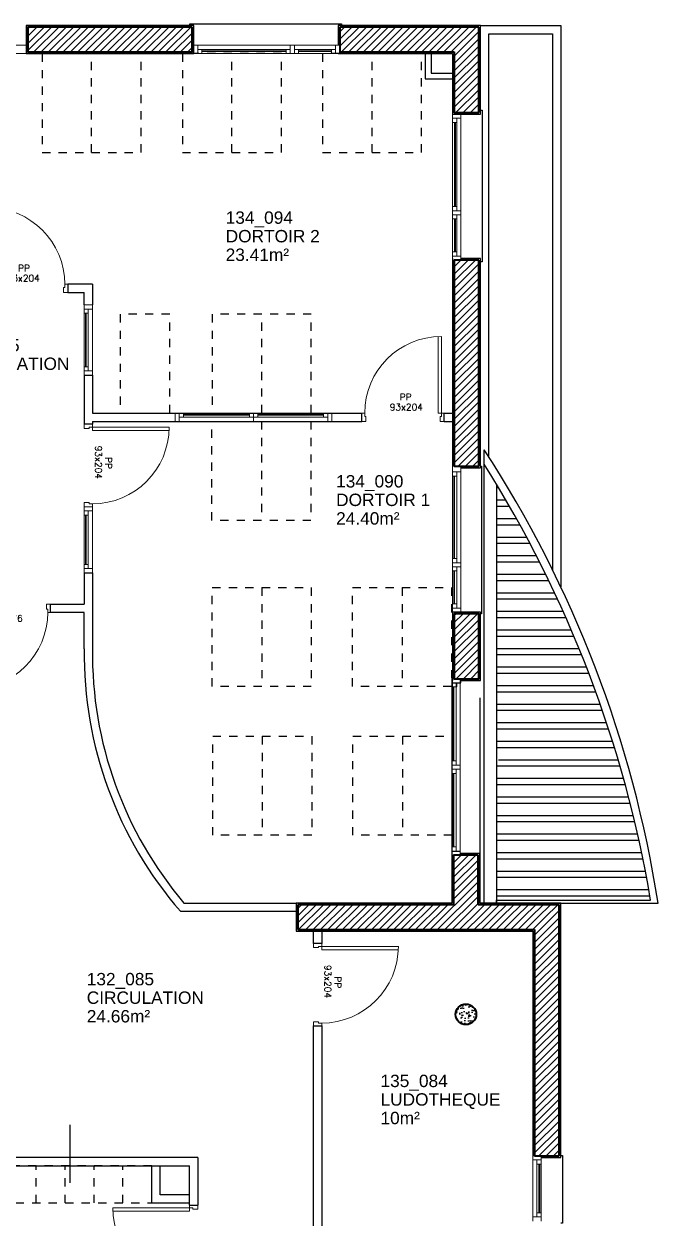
# Model space of a CAD drawing. Header units: millimetres. Extents: x -11 to 211, y -5 to 120.
# Drawn here: x 131.18 to 138.87, y 83.1 to 97.58 of the extents above; entities that cross this region are included whole.
import ezdxf
from ezdxf.enums import TextEntityAlignment as Align

# ---------------------------------------------------------------- set-up
doc = ezdxf.new("R2010")
doc.units = ezdxf.units.MM
doc.header["$LTSCALE"] = 0.1
doc.header["$MEASUREMENT"] = 0
doc.linetypes.add('CONTINU', pattern=[0])
doc.linetypes.add('HIDDEN', pattern=[0.375, 0.25, -0.125])
doc.layers.get('0').update_dxf_attribs({"linetype": 'CONTINUOUS'})
for name, color, linetype in [('A-FINITION-C', 7, 'CONTINUOUS'), ('A-FINITION-V', 7, 'CONTINUOUS'), ('A-SOL-V', 33, 'CONTINUOUS'), ('A-TOIT', 193, 'CONTINUOUS'), ('A_EQPM', 8, 'CONTINUOUS'), ('A_Etiqu_Local', 8, 'CONTINUOUS'), ('A_HACH_STRUC', 7, 'CONTINUOUS'), ('A_MUR_CLOIS', 7, 'CONTINU'), ('A_MURS_ALÈG', 7, 'CONTINU')]:
    doc.layers.add(name, color=color, linetype=linetype)
for name, color, linetype, lineweight in [('A_CHASS', 4, 'CONTINU', 0), ('A_MURS_STRU', 7, 'CONTINU', 40), ('A_PORTE', 8, 'CONTINU', 0)]:
    doc.layers.add(name, color=color, linetype=linetype, lineweight=lineweight)
doc.styles.add('Attribut', font='arial.ttf')
doc.styles.add('ROMANS8', font='romans8', dxfattribs={"height": 10})
pattern_1 = [(2e-15, (321.90145, 63.6796), (1e-16, 0.225), []), (2e-15, (321.97645, 63.6046), (1e-16, 0.225), [])]

# ---------------------------------------------------------------- blocks, each defined once
blk = doc.blocks.new('A_Etiqu_Local')
at = {"style": 'Attribut', "flags": 1}
for tag, p in [('CODE_HOPITAL', (-0.446, 1.632)), ('CODE_SITE', (-0.446, 1.407)), ('CODE_BATIMENT', (-0.446, 1.182)), ('CODE_SECTEUR', (-0.446, 0.957)), ('CODE_ETAGE', (-0.446, 0.732)), ('NOM_NORMALISE', (-0.446, -0.843)), ('SECTEUR_ACTIVITE', (-0.446, -1.068)), ('SOUS_SECTEUR_ACTIVITE', (-0.446, -1.293)), ('VOLUME', (-0.446, -1.518)), ('SERVICE', (-0.446, -1.743)), ('CODE_UG', (-0.446, -1.968)), ('CODE_UA', (-0.446, -2.193)), ('CODE_POLE', (-0.446, -2.418)), ('OCCUPANT_EXTERNE', (-0.446, -2.643)), ('DISPONIBILITE', (-0.446, -2.868)), ('ACCES_HANDICAPES', (-0.446, -3.093)), ('NATURE_SOL', (-0.446, -3.318)), ('RISQUE_LABORATOIRE', (-0.446, -3.543)), ('AMIANTE', (-0.446, -3.768))]:
    blk.add_attdef(tag, p, '', height=0.15, dxfattribs=at)
at = {"layer": 'A_Etiqu_Local', "style": 'Attribut'}
for tag, p in [('CODE_PIECE', (-0.446, 0.282)), ('NOM_USAGE', (-0.446, 0.057)), ('SURFACE', (-0.446, -0.168))]:
    blk.add_attdef(tag, p, '', height=0.15, dxfattribs=at)
blk = doc.blocks.new('BATI-10')
for p, q in [((0, 0.1), (0, 0)), ((0, 0.1), (0.035, 0.1)), ((0, 0), (0.05, 0)), ((0.035, 0.1), (0.035, 0.06)), ((0.035, 0.06), (0.05, 0.06)), ((0.05, 0.06), (0.05, 0))]:
    blk.add_line(p, q)
blk = doc.blocks.new('P90-bt10')
for p, q in [((0.035, 1.03), (0.035, 0.1)), ((0.075, 1.029), (0.075, 0.1)), ((0.035, 0.1), (0.075, 0.1))]:
    blk.add_line(p, q)
blk.add_arc((0.035, 0.1), 0.93, 0, 90)
blk.add_blockref('BATI-10', (0, 0))
at = {"xscale": -1}
blk.add_blockref('BATI-10', (1, 0), dxfattribs=at)
at = {"style": 'ROMANS8'}
for tag, p in [('DEF', (0.47, 0.256)), ('DIM', (0.461, 0.134))]:
    blk.add_attdef(tag, text='', height=0.08, dxfattribs=at).set_placement(p, align=Align.CENTER)

msp = doc.modelspace()

# ---------------------------------------------------------------- hatches: boundary and pattern name
at = {"layer": 'A-TOIT'}
h = msp.add_hatch(dxfattribs=at)
h.set_pattern_fill('ANSI32', color=8, scale=0.6, angle=314.0259, style=0)
h.set_pattern_definition(pattern_1)
h.paths.add_polyline_path([(136.908, 91.997), (136.908, 90.446), (136.908, 89.801, -0.037779), (136.909, 89.793, -0.037779), (136.908, 89.786), (136.908, 89.775), (136.909, 89.702), (137.511, 89.702), (137.511, 90.894, 0.021904)])
h.paths.add_polyline_path([(137.511, 90.894), (137.511, 89.702), (138.029, 89.702, 0.02264)])
h.paths.add_polyline_path([(138.029, 89.702), (137.511, 89.702), (137.511, 88.844), (138.249, 89.086, 0.011405)])
h.paths.add_polyline_path([(137.511, 89.702), (136.909, 89.702), (136.909, 89.409), (136.909, 88.667), (136.969, 88.667), (137.511, 88.844)])
h.paths.add_polyline_path([(137.511, 88.844), (136.969, 88.667), (137.511, 88.667)])
h.paths.add_polyline_path([(138.249, 89.086), (137.511, 88.844), (137.511, 88.667), (138.38, 88.667, 0.007646)])
h.paths.add_polyline_path([(136.757, 89.832), (136.946, 89.833), (136.946, 89.953), (136.757, 89.952)], flags=9)
h.paths.add_polyline_path([(137.646, 89.032), (137.999, 89.153), (138.049, 89.009), (137.696, 88.888)], flags=24)
h = msp.add_hatch(dxfattribs=at)
h.set_pattern_fill('ANSI32', color=8, scale=0.6, angle=314.0259, style=0)
h.set_pattern_definition(pattern_1)
h.paths.add_polyline_path([(138.38, 88.667), (137.511, 88.667), (137.511, 86.954), (137.681, 86.954), (138.777, 86.954, 0.030655)])
h.paths.add_polyline_path([(137.511, 88.667), (136.969, 88.667), (136.909, 88.647), (136.909, 86.954), (137.511, 86.954)])
at = {"layer": 'A_HACH_STRUC'}
h = msp.add_hatch(dxfattribs=at)
h.set_pattern_fill('ANSI31', color=8, scale=0.5, angle=359.76959, style=0)
h.paths.add_polyline_path([(133.219, 97.237), (133.219, 97.317), (133.219, 97.537), (131.229, 97.537), (131.229, 97.237)])
h = msp.add_hatch(dxfattribs=at)
h.set_pattern_fill('ANSI31', color=8, scale=0.5, angle=359.76959, style=0)
h.paths.add_polyline_path([(136.539, 97.537), (135.009, 97.537), (135.009, 97.387), (136.539, 97.387)])
h.paths.add_polyline_path([(136.697, 97.537), (136.539, 97.537), (136.539, 97.387), (136.697, 97.387)])
h.paths.add_polyline_path([(136.697, 97.387), (136.539, 97.387), (136.539, 96.502), (136.697, 96.502)])
h.paths.add_polyline_path([(136.539, 97.387), (135.009, 97.387), (135.009, 97.237), (136.397, 97.237), (136.397, 96.502), (136.539, 96.502)])
h = msp.add_hatch(dxfattribs=at)
h.set_pattern_fill('ANSI31', color=8, scale=0.5, angle=359.76959, style=0)
h.paths.add_polyline_path([(136.697, 94.712), (136.539, 94.712), (136.539, 92.888), (136.697, 92.888)])
h.paths.add_polyline_path([(136.539, 94.712), (136.397, 94.712), (136.397, 92.888), (136.539, 92.888)])
h.paths.add_polyline_path([(136.539, 92.888), (136.397, 92.888), (136.397, 92.214), (136.539, 92.214)])
h.paths.add_polyline_path([(136.697, 92.888), (136.539, 92.888), (136.539, 92.214), (136.697, 92.214)])
h = msp.add_hatch(dxfattribs=at)
h.set_pattern_fill('ANSI31', color=8, scale=0.5, angle=359.76959, style=0)
h.paths.add_polyline_path([(136.697, 89.637), (136.697, 90.424), (136.397, 90.424), (136.397, 89.774), (136.397, 89.637)])
h = msp.add_hatch(dxfattribs=at)
h.set_pattern_fill('ANSI31', color=8, scale=0.5, angle=359.76959, style=0)
h.paths.add_polyline_path([(136.539, 87.497), (136.389, 87.497), (136.389, 86.897), (134.5, 86.897), (134.5, 86.747), (136.539, 86.747)])
h.paths.add_polyline_path([(137.511, 86.897), (136.689, 86.897), (136.689, 87.497), (136.539, 87.497), (136.539, 86.747), (137.511, 86.747)])
h.paths.add_polyline_path([(137.669, 86.897), (137.511, 86.897), (137.511, 86.747), (137.669, 86.747)])
h.paths.add_polyline_path([(136.539, 86.747), (134.5, 86.747), (134.5, 86.597), (136.539, 86.597)])
h = msp.add_hatch(dxfattribs=at)
h.set_pattern_fill('ANSI31', color=8, scale=0.5, angle=359.76959, style=0)
h.paths.add_polyline_path([(137.511, 86.747), (136.539, 86.747), (136.539, 86.597), (137.369, 86.597), (137.369, 85.568), (137.511, 85.568)])
h.paths.add_polyline_path([(137.669, 86.747), (137.511, 86.747), (137.511, 85.568), (137.669, 85.568)])
h = msp.add_hatch(dxfattribs=at)
h.set_pattern_fill('AR-CONC', color=8, scale=0.017, angle=-0.9741, style=0)
h.set_pattern_definition([(50, (321.70127, 63.84496), (0.12193423, -0.010667863), [0.01275, -0.14025]), (355, (321.70127, 63.84496), (-0.02358773, 0.12787266), [0.0102, -0.1122]), (100.4514, (321.71143, 63.84407), (0.098346595, 0.11720472), [0.01083583, -0.11919416]), (46.1842, (321.70127, 63.87896), (0.18143098, -0.02813823), [0.019125, -0.210375]), (96.6356, (321.71639, 63.87661), (0.15889266, 0.16560004), [0.01625375, -0.17879121]), (351.1842, (321.70127, 63.87896), (0.15889253, 0.16560016), [0.0153, -0.1683]), (21, (321.71827, 63.87046), (0.1014742, -0.06844521), [0.01275, -0.14025]), (326, (321.71827, 63.87046), (0.04136361, 0.12327551), [0.0102, -0.1122]), (71.4514, (321.72673, 63.86475), (0.14283785, 0.054830184), [0.01083583, -0.11919416]), (37.5, (321.70127, 63.844957), (0.002067175, 0.056591955), [0, -0.11084, 0, -0.1139, 0, -0.112625]), (7.5, (321.70127, 63.84496), (0.044721821, 0.067049991), [0, -0.06494, 0, -0.10829, 0, -0.042925]), (327.5, (321.66336, 63.844957), (0.090749814, -0.003834328), [0, -0.0425, 0, -0.1326, 0, -0.17595]), (317.5, (321.64636, 63.84496), (0.09914165, 0.017017847), [0, -0.05525, 0, -0.08806, 0, -0.12495])])
edge = h.paths.add_edge_path()
edge.add_arc((136.539, 85.568), 0.125, 0, 360)
h = msp.add_hatch(dxfattribs=at)
h.set_pattern_fill('ANSI31', color=8, scale=0.5, angle=359.76959, style=0)
h.paths.add_polyline_path([(137.511, 85.568), (137.369, 85.568), (137.369, 83.852), (137.511, 83.852)])
h.paths.add_polyline_path([(137.669, 85.568), (137.511, 85.568), (137.511, 83.852), (137.669, 83.852)])

# ---------------------------------------------------------------- linework, layer by layer
at = {"layer": 'A-FINITION-C', "color": 8}
for p, q in [((136.717, 97.557), (134.989, 97.557)), ((134.989, 97.557), (134.989, 97.317)), ((136.717, 96.482), (136.717, 97.557)), ((134.989, 97.217), (136.377, 97.217)), ((136.377, 97.217), (136.377, 96.482)), ((136.377, 96.482), (136.717, 96.482)), ((136.377, 94.732), (136.377, 92.214)), ((136.717, 94.732), (136.477, 94.732)), ((136.717, 92.194), (136.717, 94.732)), ((136.477, 92.194), (136.717, 92.194)), ((136.369, 89.637), (136.369, 86.977)), ((134.48, 86.917), (134.48, 86.577)), ((137.689, 83.832), (137.689, 86.917))]:
    msp.add_line(p, q, dxfattribs=at)
msp.add_lwpolyline([(133.239, 97.557), (131.209, 97.557), (131.209, 97.217), (133.239, 97.217)], close=True, dxfattribs=at)
for points in [[(136.717, 89.617), (136.717, 90.444), (136.377, 90.444), (136.377, 89.617)], [(136.477, 89.617), (136.717, 89.617)], [(136.369, 87.497), (136.369, 86.917), (134.48, 86.917)], [(137.689, 86.917), (136.709, 86.917), (136.709, 87.517), (136.469, 87.517)], [(134.48, 86.577), (137.349, 86.577), (137.349, 83.852)], [(137.449, 83.832), (137.689, 83.832)]]:
    msp.add_lwpolyline(points, dxfattribs=at)
at = {"layer": 'A-FINITION-V', "color": 8}
for p, q in [((136.759, 86.917), (136.759, 92.414)), ((136.908, 91.997), (136.908, 89.775)), ((136.908, 89.775), (136.909, 89.409)), ((136.709, 89.404), (136.709, 86.917)), ((136.909, 89.409), (136.909, 86.917)), ((136.709, 86.917), (137.681, 86.917)), ((136.909, 86.954), (137.681, 86.954)), ((136.909, 86.917), (136.909, 86.954)), ((137.681, 86.954), (138.777, 86.954)), ((137.681, 86.917), (138.869, 86.917))]:
    msp.add_line(p, q, dxfattribs=at)
for centre, radius, start, end in [((125.038, 84.762), 13.997, 8.8552, 33.1391), ((124.622, 84.576), 14.354, 9.5348, 32.2676)]:
    msp.add_arc(centre, radius, start, end, dxfattribs=at)
at = {"layer": 'A-SOL-V', "color": 8}
for p, q in [((136.709, 97.557), (137.689, 97.557)), ((136.717, 96.482), (136.717, 97.557)), ((136.817, 92.324), (136.817, 97.457)), ((136.817, 97.457), (137.589, 97.457)), ((137.589, 97.457), (137.589, 90.959)), ((137.689, 97.557), (137.689, 90.753))]:
    msp.add_line(p, q, dxfattribs=at)
msp.add_lwpolyline([(136.717, 93.528), (136.717, 94.732)], dxfattribs=at)
at = {"layer": 'A_CHASS', "color": 8}
for p, q in [((131.91, 93.319), (131.91, 93.419)), ((136.477, 90.424), (136.477, 92.214)), ((136.369, 89.587), (136.477, 89.587))]:
    msp.add_line(p, q, dxfattribs=at)
for points in [[(131.229, 97.317), (130.661, 97.317), (130.661, 97.217), (131.229, 97.217)], [(131.209, 97.317), (131.209, 97.217)], [(131.229, 97.217), (131.229, 97.317)], [(133.219, 97.317), (135.009, 97.317), (135.009, 97.217), (133.219, 97.217)], [(133.219, 97.317), (133.219, 97.217)], [(133.289, 97.317), (133.289, 97.217)], [(134.409, 97.317), (134.409, 97.217)], [(134.459, 97.317), (134.459, 97.217)], [(134.959, 97.317), (134.959, 97.217)], [(133.289, 97.267), (134.409, 97.267)], [(133.339, 97.267), (133.339, 97.217)], [(133.339, 97.252), (134.36, 97.252)], [(134.36, 97.242), (133.339, 97.242)], [(134.36, 97.217), (134.36, 97.267)], [(134.959, 97.267), (134.459, 97.267)], [(134.509, 97.217), (134.509, 97.267)], [(134.909, 97.252), (134.509, 97.252)], [(134.509, 97.242), (134.909, 97.242)], [(134.909, 97.267), (134.909, 97.217)], [(136.377, 94.712), (136.377, 96.502), (136.477, 96.502), (136.477, 94.712)], [(136.477, 96.432), (136.377, 96.432)], [(136.377, 96.382), (136.427, 96.382)], [(136.402, 95.361), (136.402, 96.382)], [(136.412, 96.382), (136.412, 95.361)], [(136.427, 96.432), (136.427, 95.312)], [(136.377, 95.361), (136.427, 95.361)], [(136.477, 95.312), (136.377, 95.312)], [(136.477, 95.262), (136.377, 95.262)], [(136.377, 95.212), (136.427, 95.212)], [(136.402, 95.212), (136.402, 94.812)], [(136.412, 94.812), (136.412, 95.212)], [(136.427, 94.762), (136.427, 95.262)], [(136.427, 94.812), (136.377, 94.812)], [(136.477, 94.762), (136.377, 94.762)], [(136.377, 94.712), (136.477, 94.712)], [(132.011, 94.169), (132.01, 93.319), (131.91, 93.319), (131.911, 94.169)], [(131.911, 94.119), (131.91, 93.369)], [(131.911, 94.169), (132.011, 94.169), (132.011, 94.119), (131.911, 94.119)], [(131.911, 94.069), (131.911, 94.169)], [(131.961, 94.119), (131.961, 94.069), (131.911, 94.069)], [(131.96, 93.369), (131.961, 94.119)], [(131.925, 93.419), (131.926, 94.069)], [(131.936, 94.069), (131.935, 93.419)], [(131.91, 93.419), (131.96, 93.419), (131.96, 93.369)], [(131.91, 93.369), (132.01, 93.369), (132.01, 93.319)], [(134.914, 92.857), (133.014, 92.857), (133.014, 92.757)], [(133.064, 92.857), (133.064, 92.757)], [(133.114, 92.857), (133.114, 92.807)], [(133.114, 92.842), (133.914, 92.842)], [(133.914, 92.832), (133.114, 92.832)], [(133.914, 92.807), (133.914, 92.857)], [(133.964, 92.857), (133.964, 92.757)], [(134.014, 92.807), (134.014, 92.857)], [(134.814, 92.842), (134.014, 92.842)], [(134.014, 92.832), (134.814, 92.832)], [(134.814, 92.857), (134.814, 92.807)], [(134.864, 92.857), (134.864, 92.757)], [(134.914, 92.757), (134.914, 92.857)], [(133.014, 92.757), (134.914, 92.757)], [(133.064, 92.807), (134.864, 92.807)], [(136.377, 92.214), (136.477, 92.214)], [(136.377, 92.214), (136.377, 90.424), (136.477, 90.424)], [(136.377, 92.144), (136.477, 92.144)], [(136.377, 92.094), (136.427, 92.094)], [(136.392, 92.094), (136.392, 91.094)], [(136.402, 91.094), (136.402, 92.094)], [(136.427, 92.144), (136.427, 91.044)], [(131.91, 91.672), (132.01, 91.672)], [(131.96, 90.972), (131.96, 91.672)], [(131.96, 91.622), (131.91, 91.622)], [(131.925, 91.022), (131.925, 91.622)], [(131.935, 91.622), (131.935, 91.022)], [(136.427, 91.094), (136.377, 91.094)], [(131.91, 91.022), (131.96, 91.022)], [(131.91, 90.972), (132.01, 90.972)], [(136.477, 91.044), (136.377, 91.044)], [(136.377, 90.994), (136.477, 90.994)], [(136.427, 90.944), (136.377, 90.944)], [(136.392, 90.544), (136.392, 90.944)], [(136.402, 90.944), (136.402, 90.544)], [(136.427, 90.494), (136.427, 90.994)], [(136.377, 90.544), (136.427, 90.544)], [(136.377, 90.494), (136.477, 90.494)], [(136.469, 89.637), (136.469, 88.54), (136.369, 88.54), (136.369, 89.637), (136.477, 89.637)], [(136.377, 89.637), (136.377, 89.537), (136.427, 89.537), (136.427, 89.587)], [(136.477, 89.587), (136.477, 89.637)], [(136.369, 88.59), (136.369, 89.587)], [(136.384, 89.537), (136.384, 88.64)], [(136.394, 88.64), (136.394, 89.537)], [(136.419, 89.587), (136.419, 88.59)], [(136.419, 88.59), (136.419, 88.64), (136.369, 88.64)], [(136.369, 88.49), (136.369, 88.64)], [(136.419, 88.54), (136.419, 88.49), (136.369, 88.49)], [(136.369, 88.54), (136.369, 87.547)], [(136.384, 87.597), (136.384, 88.49)], [(136.394, 88.49), (136.394, 87.597)], [(136.419, 87.547), (136.419, 88.54)], [(136.469, 88.59), (136.469, 88.54)], [(137.349, 83.062), (137.349, 83.852)], [(137.449, 83.852), (137.349, 83.852)], [(137.449, 83.852), (137.449, 83.062)], [(137.349, 83.802), (137.449, 83.802)], [(137.399, 83.112), (137.399, 83.802)], [(137.399, 83.752), (137.449, 83.752)], [(137.424, 83.752), (137.424, 83.162)], [(137.434, 83.162), (137.434, 83.752)], [(137.449, 83.112), (137.349, 83.112)], [(137.449, 83.162), (137.399, 83.162)]]:
    msp.add_lwpolyline(points, dxfattribs=at)
for points in [[(131.91, 91.722), (132.01, 91.722), (132.01, 90.922), (131.91, 90.922)], [(136.469, 87.497), (136.469, 88.59), (136.369, 88.59), (136.369, 87.497)], [(136.369, 87.547), (136.369, 87.597), (136.419, 87.597), (136.419, 87.547)]]:
    msp.add_lwpolyline(points, close=True, dxfattribs=at)
at = {"layer": 'A_EQPM', "color": 8, "linetype": 'HIDDEN'}
for p, q in [((132.601, 97.217), (131.401, 97.217)), ((134.301, 97.217), (133.101, 97.217)), ((136.001, 97.217), (134.801, 97.217)), ((134.664, 94.057), (133.464, 94.057)), ((134.66, 91.557), (133.46, 91.557)), ((134.664, 89.542), (133.464, 89.542)), ((136.364, 89.542), (135.164, 89.542)), ((134.669, 87.739), (133.469, 87.739)), ((136.369, 87.739), (135.169, 87.739)), ((132.73, 83.731), (130.28, 83.731))]:
    msp.add_line(p, q, dxfattribs=at)
for points in [[(131.401, 97.217), (131.401, 96.017), (132.601, 96.017)], [(132.001, 96.017), (132.001, 97.217)], [(132.601, 96.017), (132.601, 97.217)], [(133.101, 97.217), (133.101, 96.017), (134.301, 96.017)], [(133.701, 96.017), (133.701, 97.217)], [(134.301, 96.017), (134.301, 97.217)], [(134.801, 97.217), (134.801, 96.017), (136.001, 96.017)], [(135.401, 96.017), (135.401, 97.217)], [(136.001, 96.017), (136.001, 97.217)], [(133.464, 94.057), (133.464, 92.857), (134.664, 92.857)], [(134.064, 92.857), (134.064, 94.057)], [(134.664, 92.857), (134.664, 94.057)], [(133.46, 91.557), (133.46, 92.757), (134.66, 92.757)], [(134.06, 92.757), (134.06, 91.557)], [(134.66, 92.757), (134.66, 91.557)], [(133.464, 89.542), (133.464, 90.742), (134.664, 90.742)], [(134.064, 90.742), (134.064, 89.542)], [(134.664, 90.742), (134.664, 89.542)], [(135.164, 89.542), (135.164, 90.742), (136.364, 90.742)], [(135.764, 90.742), (135.764, 89.542)], [(136.364, 90.742), (136.364, 89.542)], [(133.469, 87.739), (133.469, 88.939), (134.669, 88.939)], [(134.069, 88.939), (134.069, 87.739)], [(134.669, 88.939), (134.669, 87.739)], [(135.169, 87.739), (135.169, 88.939), (136.369, 88.939)], [(135.769, 88.939), (135.769, 87.739)], [(136.369, 88.939), (136.369, 87.739)], [(130.28, 83.731), (130.28, 83.281), (132.73, 83.281)], [(131.33, 83.281), (131.33, 83.731)], [(131.68, 83.281), (131.68, 83.731)], [(132.03, 83.281), (132.03, 83.731)], [(132.38, 83.281), (132.38, 83.731)], [(132.73, 83.281), (132.73, 83.731)]]:
    msp.add_lwpolyline(points, dxfattribs=at)
msp.add_lwpolyline([(132.349, 94.057), (132.349, 92.857), (132.949, 92.857), (132.949, 94.057)], close=True, dxfattribs=at)
at = {"layer": 'A_MUR_CLOIS', "color": 8}
for p, q in [((135.009, 97.217), (135.009, 97.317)), ((136.046, 97.217), (136.046, 96.909)), ((136.116, 97.217), (136.116, 96.979)), ((136.046, 96.909), (136.377, 96.909)), ((136.116, 96.979), (136.377, 96.979)), ((136.377, 94.712), (136.477, 94.712)), ((131.91, 93.319), (132.01, 93.319)), ((131.91, 93.319), (131.91, 92.722)), ((132.01, 93.319), (132.01, 92.857)), ((132.01, 92.857), (135.277, 92.857)), ((135.277, 92.757), (135.277, 92.857)), ((136.277, 92.757), (136.277, 92.857)), ((136.277, 92.857), (136.377, 92.857)), ((132.01, 92.722), (131.91, 92.722)), ((132.01, 92.757), (135.277, 92.757)), ((132.01, 92.757), (132.01, 92.722)), ((136.277, 92.757), (136.377, 92.757)), ((136.477, 92.214), (136.377, 92.214)), ((131.91, 90.922), (131.91, 90.542)), ((131.91, 90.922), (132.01, 90.922)), ((132.01, 90.922), (132.011, 89.999)), ((131.504, 90.442), (131.504, 90.542)), ((131.504, 90.542), (131.91, 90.542)), ((131.911, 90.442), (131.504, 90.442)), ((131.911, 89.999), (131.911, 90.442)), ((136.377, 89.587), (136.477, 89.587)), ((136.369, 87.547), (136.469, 87.547)), ((134.69, 86.577), (134.79, 86.577)), ((134.69, 86.427), (134.69, 86.577)), ((134.79, 86.577), (134.79, 86.427)), ((134.79, 86.427), (134.69, 86.427)), ((134.69, 81.493), (134.69, 85.427)), ((134.69, 85.427), (134.79, 85.427)), ((134.79, 85.427), (134.79, 82.67)), ((131.739, 83.524), (131.739, 84.23)), ((133.188, 83.831), (130.097, 83.831)), ((130.097, 83.731), (133.188, 83.731)), ((133.288, 83.831), (132.214, 83.831)), ((132.214, 83.731), (133.188, 83.731)), ((133.188, 83.256), (133.188, 83.731)), ((133.288, 83.831), (133.288, 83.256)), ((133.188, 83.256), (133.288, 83.256))]:
    msp.add_line(p, q, dxfattribs=at)
for points in [[(132.011, 94.419), (131.711, 94.419), (131.711, 94.319), (131.911, 94.319)], [(132.011, 94.419), (132.011, 94.169)], [(131.911, 94.169), (131.911, 94.319)], [(132.73, 83.281), (132.73, 83.731)], [(133.18, 83.381), (132.83, 83.381), (132.83, 83.731)], [(132.73, 83.281), (133.18, 83.281)]]:
    msp.add_lwpolyline(points, dxfattribs=at)
for points in [[(131.911, 89.999, 0.18352), (133.077, 86.817), (134.48, 86.817)], [(132.011, 89.999, 0.180924), (133.12, 86.917), (134.48, 86.917)]]:
    msp.add_lwpolyline(points, format="xyb", dxfattribs=at)
at = {"layer": 'A_MURS_ALÈG', "color": 8, "ltscale": 200}
for points in [[(133.192, 97.557), (133.192, 97.577), (135.032, 97.577), (135.032, 97.557)], [(136.717, 96.53), (136.737, 96.53), (136.737, 94.69), (136.717, 94.69)], [(136.709, 92.214), (136.729, 92.214), (136.729, 90.424), (136.709, 90.424)], [(137.689, 83.855), (137.709, 83.855), (137.709, 83.035), (137.689, 83.035)]]:
    msp.add_lwpolyline(points, dxfattribs=at)
at = {"layer": 'A_MURS_STRU', "color": 8}
for p, q in [((136.697, 97.537), (135.009, 97.537)), ((135.009, 97.537), (135.009, 97.237)), ((136.697, 96.502), (136.697, 97.537)), ((135.009, 97.237), (136.397, 97.237)), ((136.397, 97.237), (136.397, 96.502)), ((136.397, 96.502), (136.697, 96.502)), ((136.697, 94.712), (136.397, 94.712)), ((136.397, 94.712), (136.397, 92.214)), ((136.697, 92.214), (136.697, 94.712)), ((136.397, 92.214), (136.697, 92.214)), ((136.689, 87.497), (136.389, 87.497)), ((136.389, 87.497), (136.389, 86.897)), ((136.689, 86.897), (136.689, 87.497)), ((134.5, 86.897), (134.5, 86.597)), ((136.389, 86.897), (134.5, 86.897)), ((137.669, 86.897), (136.689, 86.897)), ((137.669, 83.852), (137.669, 86.897)), ((134.5, 86.597), (137.369, 86.597)), ((137.369, 86.597), (137.369, 83.852)), ((137.369, 83.852), (137.669, 83.852))]:
    msp.add_line(p, q, dxfattribs=at)
msp.add_lwpolyline([(133.219, 97.537), (131.229, 97.537), (131.229, 97.237), (133.219, 97.237)], close=True, dxfattribs=at)
for points in [[(136.397, 90.424), (136.397, 89.637), (136.697, 89.637), (136.697, 90.424), (136.397, 90.424)], [(136.397, 89.774), (136.397, 89.774)], [(136.389, 87.007), (136.389, 87.007)]]:
    msp.add_lwpolyline(points, dxfattribs=at)
msp.add_circle((136.539, 85.568), 0.125, dxfattribs=at)

# ---------------------------------------------------------------- block references
at = {"layer": 'A_Etiqu_Local', "color": 8}
ref = msp.add_blockref('A_Etiqu_Local', (134.072, 94.871), dxfattribs=at)
ref.add_attrib('CODE_PIECE', '134_094', (133.626, 95.153), dxfattribs={"height": 0.15, "style": 'Attribut'})
ref.add_attrib('NOM_USAGE', 'DORTOIR 2', (133.626, 94.928), dxfattribs={"height": 0.15, "style": 'Attribut'})
ref.add_attrib('SURFACE', '23.41m²', (133.626, 94.703), dxfattribs={"height": 0.15, "style": 'Attribut'})
ref = msp.add_blockref('A_Etiqu_Local', (130.758, 93.324), dxfattribs=at)
ref.add_attrib('CODE_PIECE', '132_085', (130.312, 93.606), dxfattribs={"height": 0.15, "style": 'Attribut'})
ref.add_attrib('NOM_USAGE', 'CIRCULATION', (130.312, 93.381), dxfattribs={"height": 0.15, "style": 'Attribut'})
ref.add_attrib('SURFACE', '11.54m²', (130.312, 93.156), dxfattribs={"height": 0.15, "style": 'Attribut'})
ref = msp.add_blockref('A_Etiqu_Local', (135.411, 91.674), dxfattribs=at)
ref.add_attrib('CODE_PIECE', '134_090', (134.965, 91.956), dxfattribs={"height": 0.15, "style": 'Attribut'})
ref.add_attrib('NOM_USAGE', 'DORTOIR 1', (134.965, 91.731), dxfattribs={"height": 0.15, "style": 'Attribut'})
ref.add_attrib('SURFACE', '24.40m²', (134.965, 91.506), dxfattribs={"height": 0.15, "style": 'Attribut'})
ref = msp.add_blockref('A_Etiqu_Local', (132.389, 85.638), dxfattribs=at)
ref.add_attrib('CODE_PIECE', '132_085', (131.942, 85.92), dxfattribs={"height": 0.15, "style": 'Attribut'})
ref.add_attrib('NOM_USAGE', 'CIRCULATION', (131.942, 85.695), dxfattribs={"height": 0.15, "style": 'Attribut'})
ref.add_attrib('SURFACE', '24.66m²', (131.942, 85.47), dxfattribs={"height": 0.15, "style": 'Attribut'})
ref = msp.add_blockref('A_Etiqu_Local', (135.949, 84.404), dxfattribs=at)
ref.add_attrib('CODE_PIECE', '135_084', (135.503, 84.686), dxfattribs={"height": 0.15, "style": 'Attribut'})
ref.add_attrib('NOM_USAGE', 'LUDOTHEQUE', (135.503, 84.461), dxfattribs={"height": 0.15, "style": 'Attribut'})
ref.add_attrib('SURFACE', '10m²', (135.503, 84.236), dxfattribs={"height": 0.15, "style": 'Attribut'})
at = {"layer": 'A_PORTE', "color": 8}
msp.add_blockref('P90-bt10', (130.711, 94.319), dxfattribs=at).add_auto_attribs({'DEF': 'PP', 'DIM': '93x204'})
ref = msp.add_blockref('P90-bt10', (136.277, 92.757), dxfattribs=dict(at, xscale=-1))
ref.add_attrib('DEF', 'PP', dxfattribs={"layer": '0', "height": 0.08, "style": 'ROMANS8'}).set_placement((135.808, 93.013), align=Align.CENTER)
ref.add_attrib('DIM', '93x204', dxfattribs={"layer": '0', "height": 0.08, "style": 'ROMANS8'}).set_placement((135.816, 92.891), align=Align.CENTER)
at = {"layer": 'A_PORTE', "color": 8, "rotation": 270}
for p in [(131.91, 92.722), (134.69, 86.427)]:
    msp.add_blockref('P90-bt10', p, dxfattribs=at).add_auto_attribs({'DEF': 'PP', 'DIM': '93x204'})
at = {"layer": 'A_PORTE', "color": 8}
ref = msp.add_blockref('P90-bt10', (130.504, 90.542), dxfattribs=dict(at, xscale=-1, rotation=180))
ref.add_attrib('DEF', 'PP', dxfattribs={"layer": '0', "height": 0.08, "rotation": 180, "style": 'ROMANS8'}).set_placement((130.974, 90.286), align=Align.CENTER)
ref.add_attrib('DIM', '93x204', dxfattribs={"layer": '0', "height": 0.08, "rotation": 180, "style": 'ROMANS8'}).set_placement((130.965, 90.409), align=Align.CENTER)
ref = msp.add_blockref('P90-bt10', (133.288, 83.256), dxfattribs=dict(at, xscale=-1, rotation=90))
ref.add_attrib('DEF', 'PP', dxfattribs={"layer": '0', "height": 0.08, "rotation": 90, "style": 'ROMANS8'}).set_placement((133.033, 82.786), align=Align.CENTER)
ref.add_attrib('DIM', '93x204', dxfattribs={"layer": '0', "height": 0.08, "rotation": 90, "style": 'ROMANS8'}).set_placement((133.155, 82.795), align=Align.CENTER)

doc.saveas('drawing.dxf')
